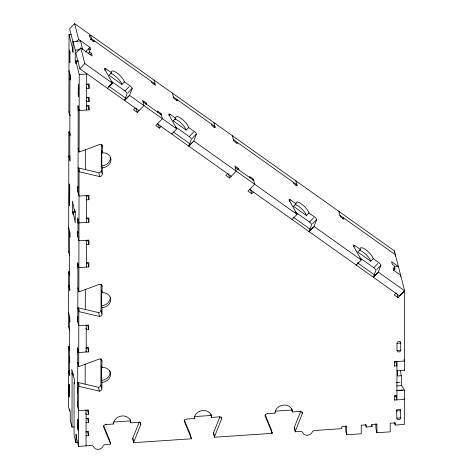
<?xml version="1.0" encoding="UTF-8"?>
<svg xmlns="http://www.w3.org/2000/svg" width="473" height="473" viewBox="0 0 473 473"><rect width="100%" height="100%" fill="white"/><g stroke="black" fill="none" stroke-linecap="round" stroke-linejoin="round"><path stroke-width="0.71" d="M69.779 348.838L69.188 346.52L68.479 346.478L68.372 406.443L69.584 411.167L69.584 409.021L70.246 411.599L70.229 420.184L71.991 427.072L74.025 426.936M69.679 330.408L68.514 326.559L68.609 271.774L69.318 271.815L69.815 273.749M69.809 255.704A2.525 2.14 -14.3 0 1 69.632 255.722L68.644 251.855L68.851 131.926A2.519 2.134 -14.3 0 1 69.561 131.967L70.306 134.864M70.235 115.826A2.531 2.146 -14.3 0 1 70.057 115.855L68.887 112.006L69.023 34.541L71.056 34.399M68.91 385.134L68.898 394.612L69.271 396.965L69.401 386.754L69.023 384.224L69.401 387.068M69.224 202.763L69.371 183.973L69.75 186.817L69.608 205.607L69.229 202.763L69.72 204.697M69.425 374.551L69.525 316.443M69.572 289.624L69.673 231.516M69.797 159.998L69.945 74.438M71.991 427.072L72.085 374.864L71.76 369.289L74.397 379.594L74.391 383.887L74.06 382.598L74.072 435.213L75.993 442.734L78.033 442.592M73.138 212.3L73.138 214.446L72.475 211.869L72.493 201.143L74.58 211.449L74.58 209.303L75.242 211.88L75.219 222.606L73.138 212.3L75.172 212.164M82.704 49.612L80.505 41.021L73.049 41.523L73.025 52.361L72.369 49.783L72.375 47.637L69.023 34.541M78.601 61.2L75.887 61.384L75.881 63.53L75.225 60.952L75.242 50.114L73.049 41.523M75.993 442.734L76.011 434.149L76.667 436.727L76.667 438.873L78.589 446.388L91.289 445.531A2.507 2.129 -14.3 0 1 93.63 446.808A5.014 4.251 -14.3 0 0 98.319 449.35A5.014 4.251 -14.3 0 0 103.008 446.175A2.507 2.129 -14.3 0 1 105.355 444.585L110.599 444.23A2.519 2.134 -14.3 0 0 110.499 443.627L109.612 440.369A2.519 2.134 -14.3 0 0 109.511 439.76L103.652 425.653M77.661 406.762L77.761 348.654M77.809 321.835L77.909 263.727M77.956 236.908L77.986 219.029M78.033 192.209L78.187 106.656M78.205 94.044L78.341 84.194L78.713 86.725L78.589 96.882L78.211 94.044L78.701 95.978M78.589 446.388L78.689 386.423L77.702 382.556A2.519 2.134 -14.3 0 1 78.412 382.598L98.414 387.292A2.507 2.129 -14.3 0 0 100.903 384.981L100.95 358.558M78.689 386.423A2.519 2.134 -14.3 0 1 79.405 386.465L99.401 391.159A2.507 2.129 -14.3 0 0 101.89 388.847L101.902 382.409A8.78 7.444 -14.3 0 0 110.623 374.314A8.78 7.444 -14.3 0 0 101.932 367.391L101.943 360.952A2.507 2.129 -14.3 0 0 99.46 358.977L79.44 366.368A2.519 2.134 -14.3 0 1 78.725 366.504L78.82 311.719L77.832 307.852A2.519 2.134 -14.3 0 1 78.548 307.893L98.544 312.594A2.507 2.129 -14.3 0 0 101.033 310.276L101.08 284.586M78.82 311.719A2.519 2.134 -14.3 0 1 79.535 311.76L99.531 316.455A2.507 2.129 -14.3 0 0 102.026 314.143L102.032 307.704A8.78 7.444 -14.3 0 0 110.753 299.61A8.78 7.444 -14.3 0 0 102.062 292.686L102.073 286.254A2.507 2.129 -14.3 0 0 99.59 284.273L79.57 291.664A2.519 2.134 -14.3 0 1 78.855 291.8L79.068 171.87L78.08 168.004A2.519 2.134 -14.3 0 1 78.79 168.045L98.786 172.74A2.507 2.129 -14.3 0 0 101.281 170.428L101.323 144.738M79.068 171.87A2.519 2.134 -14.3 0 1 79.777 171.912L99.779 176.606A2.507 2.129 -14.3 0 0 102.269 174.295L102.28 167.856A8.78 7.444 -14.3 0 0 110.995 159.762A8.78 7.444 -14.3 0 0 102.304 152.838L102.316 146.399A2.507 2.129 -14.3 0 0 99.833 144.425L79.813 151.815A2.519 2.134 -14.3 0 1 79.103 151.951L79.239 74.486L75.887 61.384M85.164 383.981L85.193 364.18M85.288 309.762L85.323 289.37M85.536 169.825L85.572 149.297M86.051 445.885L86.11 410.126M86.257 325.199L86.21 352.018L85.885 350.73M86.358 267.091L86.405 240.272M86.441 222.393L86.482 195.574M86.695 73.593L86.636 110.02L86.305 108.731M86.062 435.875L88.552 435.704L88.557 431.417L86.051 431.583M86.062 422.643L88.575 422.478L88.581 418.185L86.098 418.351M85.773 413.13L86.104 414.419L88.587 414.253L88.599 409.961L78.648 410.629L77.336 405.473L77.341 401.187L77.673 402.476M77.755 352.947L77.436 347.365L78.755 352.521L88.699 351.853L88.705 347.56L86.216 347.726M85.92 328.203L86.252 329.492L88.735 329.326L88.747 325.034L78.796 325.702L77.483 320.546L77.489 316.26L77.82 317.549M77.903 268.02L77.584 262.438L78.902 267.594L88.847 266.926L88.853 262.633L86.364 262.799M86.399 244.565L88.883 244.399L88.894 240.107L78.944 240.775L77.631 235.619L77.637 231.332L77.968 232.621M77.98 223.321L77.661 217.74L78.979 222.895L88.924 222.227L88.93 217.935L86.447 218.1M86.476 199.866L88.959 199.701L88.971 195.408L79.026 196.076L77.708 190.921L77.714 186.634L78.045 187.923M78.181 110.948L77.856 105.367L79.174 110.522L89.119 109.848L89.125 105.562L86.642 105.727M86.317 100.406L86.648 101.695L89.137 101.529L89.143 97.237L86.654 97.408M86.34 87.18L86.671 88.469L89.155 88.297L89.166 84.005L86.677 84.176M101.902 382.409L101.411 380.475L101.435 365.458L101.932 367.391M102.032 307.704L101.541 305.777L101.565 290.753L102.062 292.686M102.28 167.856L101.784 165.922L101.813 150.905L102.304 152.838M345.733 425.889L345.722 430.897L346.715 434.764L361.218 433.782L361.23 425.203L366.208 424.866L366.203 427.013L371.967 426.622L371.973 424.482L376.946 424.145L376.928 432.724L390.225 431.831L390.243 423.246L395.215 422.915L395.215 425.061L404.332 424.447L404.391 390.184L401.571 385.312L401.317 375.71A8.78 0.993 86.1 0 1 400.507 370.318M346.715 434.764L346.727 426.179L341.754 426.516L341.748 428.662L314.539 430.495A2.507 2.129 -14.3 0 0 312.192 432.08A5.014 4.251 -14.3 0 1 307.503 435.261A5.014 4.251 -14.3 0 1 302.815 432.712A2.507 2.129 -14.3 0 0 300.473 431.441L295.229 431.796L294.241 427.929A2.513 2.134 -14.3 0 1 294.348 427.308L300.84 410.936M375.952 423.855L375.94 428.863L376.928 432.724M394.346 252.286L394.346 250.82L90.579 34.99L89.551 36.043M404.125 398.449L404.374 399.413L394.429 400.081L394.435 395.795L396.924 395.623M394.121 362.093L395.984 361.963L396.971 365.83L394.488 366.001L394.494 361.709L404.439 361.035L404.113 359.752M395.333 256.153L395.333 254.687L339.886 215.292M400.294 409.458L400.613 417.901A1.88 1.596 -14.3 0 1 398.745 419.634A1.88 1.596 -14.3 0 1 396.882 418.156L396.563 409.713M396.983 361.538L396.912 399.927L395.759 395.416M397.001 350.458L397.013 343.303A1.88 1.596 -14.3 0 1 398.881 341.571A1.88 1.596 -14.3 0 1 400.743 343.049L400.732 350.203A1.88 1.596 -14.3 0 1 398.863 351.936A1.88 1.596 -14.3 0 1 397.001 350.458L400.732 350.203M397.598 370.241L397.586 375.958L401.317 375.71M400.542 276.504L400.548 275.079L393.802 270.29L393.14 267.712L394.985 269.025L393.489 270.562M396.918 370.56L404.427 370.264L404.628 290.794L394.346 250.82M69.49 50.954L69.608 50.049L69.986 52.887M107.46 88.268A2.507 0.775 44.3 0 1 107.489 88.368L112.491 83.248A2.507 0.775 44.3 0 0 112.32 82.822L104.468 68.762A2.507 0.775 44.3 0 1 105.987 68.786L111.522 72.718A8.78 2.714 44.3 0 1 116.825 72.801A8.78 2.714 44.3 0 1 124.44 81.894L129.974 85.832A2.507 0.775 44.3 0 1 132.15 88.427L129.602 95.108A2.519 0.78 44.3 0 0 129.62 95.422L124.624 100.542A2.519 0.78 44.3 0 1 124.606 100.223L127.148 93.548A2.507 0.775 44.3 0 0 124.978 90.952L111.179 81.149M171.569 133.593A2.507 0.775 44.3 0 1 171.74 134.019L176.742 128.898A2.507 0.775 44.3 0 0 176.571 128.479L168.719 114.413A2.507 0.775 44.3 0 1 170.239 114.436L175.773 118.368A8.78 2.714 44.3 0 1 181.082 118.451A8.78 2.714 44.3 0 1 188.692 127.55L194.226 131.482A2.507 0.775 44.3 0 1 196.401 134.084L193.859 140.759A2.519 0.78 44.3 0 0 193.871 141.072L188.875 146.192A2.519 0.78 44.3 0 1 188.857 145.879L191.405 139.198A2.507 0.775 44.3 0 0 189.23 136.602L175.436 126.799M292.001 219.383A2.507 0.775 44.3 0 1 292.03 219.484L297.026 214.364A2.507 0.775 44.3 0 0 296.855 213.938L289.009 199.878A2.507 0.775 44.3 0 1 290.523 199.902L296.063 203.833A8.78 2.714 44.3 0 1 301.366 203.91A8.78 2.714 44.3 0 1 308.975 213.01L314.515 216.947A2.507 0.775 44.3 0 1 316.691 219.543L314.143 226.224A2.519 0.78 44.3 0 0 314.161 226.537L309.159 231.652A2.519 0.78 44.3 0 1 309.141 231.338L311.689 224.663A2.507 0.775 44.3 0 0 309.513 222.068L295.122 211.839M356.11 264.709A2.507 0.775 44.3 0 1 356.281 265.134L361.283 260.014A2.507 0.775 44.3 0 0 361.112 259.588L353.26 245.528A2.507 0.775 44.3 0 1 354.774 245.552L360.314 249.484A8.78 2.714 44.3 0 1 365.617 249.567A8.78 2.714 44.3 0 1 373.232 258.66L378.767 262.598A2.507 0.775 44.3 0 1 380.942 265.193L378.394 271.874A2.519 0.78 44.3 0 0 378.412 272.188L373.41 277.308A2.519 0.78 44.3 0 1 373.398 276.995L375.94 270.314A2.507 0.775 44.3 0 0 373.765 267.718L359.971 257.915M271.301 429.845L272.046 432.742A2.519 2.14 -14.3 0 1 272.146 433.351L214.458 437.235A2.519 2.134 -14.3 0 1 214.565 436.614L221.595 418.877A2.507 2.129 -14.3 0 0 219.111 416.896L211.656 417.399A8.78 7.444 -14.3 0 0 202.964 410.481A8.78 7.444 -14.3 0 0 194.249 418.575L186.788 419.078A2.507 2.129 -14.3 0 0 184.299 421.39L191.269 438.181A2.519 2.134 -14.3 0 1 191.376 438.79L133.688 442.675L132.7 438.814A2.519 2.134 -14.3 0 1 132.801 438.193L139.293 421.815M140.304 422.288L140.824 424.316L133.788 442.054A2.519 2.134 -14.3 0 0 133.688 442.675M214.458 437.235L213.471 433.369A2.519 2.134 -14.3 0 1 213.577 432.748L220.069 416.376M301.999 411.989L302.371 413.437L295.335 431.175A2.513 2.134 -14.3 0 0 295.229 431.796M92.921 41.423L93.849 40.477L94.174 41.766L90.485 39.147L89.166 33.991L74.616 23.65L69.614 28.77L73.126 42.493M76.721 41.275L78.624 39.33L74.616 23.65M78.624 39.33L89.976 47.395L90.633 49.967L88.788 48.66L89.669 52.095L91.514 53.402L92.17 55.985L80.818 47.915L75.822 53.035L79.831 68.715L138.956 110.723M90.538 39.909L91.567 38.857L90.579 34.99M85.507 52.018L89.976 47.395M88.167 53.632L89.669 52.095M90.124 54.827L91.514 53.402M79.831 68.715L84.827 63.595L80.818 47.915M104.598 70.205L105.987 68.786M111.522 72.718L109.021 75.278L121.939 84.454L124.44 81.894M108.613 86.618L112.32 82.822M124.978 90.952L129.141 86.683M127.982 92.696L132.15 88.427M124.606 100.223L128.768 95.96M153.973 84.974L154.996 83.928L91.567 38.857M135.266 108.098L133.599 109.807L137.288 112.432L143.958 105.603L142.639 100.447L146.328 103.073L146.66 104.362M145.329 104.095L146.328 103.073M160.093 114.584L161.092 113.561L157.403 110.936L157.728 112.225M176.216 100.607L177.144 99.661L177.47 100.95L173.78 98.325L172.462 93.169M168.985 115.714L170.239 114.436M161.092 113.561L162.41 118.717L155.741 125.54L159.431 128.165L161.098 126.457M188.692 127.55L186.191 130.11L173.272 120.928L175.773 118.368M189.23 136.602L193.605 132.121M192.026 138.559L196.401 134.084M188.857 145.879L192.606 142.036M213.92 127.568L214.943 126.516L173.449 97.036M236.163 143.201L237.085 142.249L237.416 143.538L233.727 140.919L232.409 135.763M227.531 173.656L225.869 175.365L229.559 177.99L236.222 171.161L234.904 166.005L238.599 168.63L238.924 169.919M237.6 169.653L238.599 168.63M252.357 180.142L253.362 179.119L249.667 176.494L249.998 177.783M253.362 179.119L254.681 184.275L248.012 191.098L251.701 193.723L253.368 192.014M295.802 185.747L296.831 184.695L233.396 139.63M289.133 201.321L290.523 199.902M308.975 213.01L306.48 215.57L293.562 206.394L296.063 203.833M309.513 222.068L313.682 217.799M312.523 223.812L316.691 219.543M309.141 231.338L313.309 227.075M342.582 218.94L343.581 217.917L343.912 219.206L340.223 216.581L338.899 211.425M353.39 246.971L354.774 245.552M360.314 249.484L357.813 252.044L370.731 261.22L373.232 258.666M357.777 263.006L358.611 262.148M373.765 267.718L377.933 263.449M376.774 269.462L380.942 265.193M373.398 276.995L377.56 272.726M395.936 293.29L394.269 294.998L397.959 297.623L404.628 290.794M68.875 326.512L68.514 326.559M68.887 112.006L69.07 111.989A2.531 2.146 -14.3 0 0 69.247 111.959M75.242 50.114L79.99 49.795M75.225 60.952L77.939 60.769M79.239 74.486L86.695 73.983M86.039 84.578L88.167 84.431L89.155 88.297M86.281 97.787L88.144 97.663L89.137 101.529M85.997 106.129L88.132 105.987L89.119 109.848M86.11 195.958L87.972 195.834L88.959 199.701M72.475 211.869L75.189 211.685M86.512 218.455L87.937 218.36L88.924 222.227M86.033 240.656L87.895 240.532L88.883 244.399M86.435 263.154L87.854 263.059L88.847 266.926M394.287 266.796L398.361 266.518L391.603 261.699L392.265 264.277L394.11 265.59L394.985 269.025M85.885 325.584L87.747 325.459L88.735 329.326M85.578 348.128L87.706 347.986L88.699 351.853M397.013 343.303L400.743 343.055L400.412 341.766M71.754 373.575L73.108 373.487M72.085 374.864L73.439 374.776M396.333 382.48L400.063 382.231M396.658 385.915L401.63 385.578M85.737 410.511L87.6 410.387L88.587 414.253M402.428 390.03L396.835 390.408L404.391 390.184M394.151 396.167L396.279 396.025M86.163 418.706L87.588 418.611L88.575 422.478M113.709 422.034L130.388 420.911L130.879 422.844L138.341 422.342A2.507 2.129 -14.3 0 1 140.824 424.316M194.48 416.595L211.159 415.471L211.656 417.399M275.251 411.149L291.936 410.026L292.426 411.959L299.888 411.457A2.507 2.129 -14.3 0 1 302.371 413.437M110.499 443.627L103.528 426.829A2.507 2.129 -14.3 0 1 106.017 424.518L113.479 424.015A8.78 7.444 -14.3 0 1 122.194 415.921A8.78 7.444 -14.3 0 1 130.879 422.844M272.046 432.742L265.069 415.95A2.507 2.129 -14.3 0 1 267.558 413.639L275.02 413.136A8.78 7.444 -14.3 0 1 283.735 405.036A8.78 7.444 -14.3 0 1 292.426 411.959M85.696 431.967L87.564 431.843L88.552 435.704M396.882 418.156L400.613 417.901M69.779 275.635L68.609 271.774M69.827 350.339L69.466 350.345L68.479 346.478M142.964 101.736L161.423 114.85M235.235 167.294L253.688 180.408M84.827 63.595L112.491 83.248M129.62 95.422L176.742 128.898M193.871 141.072L297.026 214.364M314.161 226.537L361.283 260.014M378.412 272.188L404.575 290.777L399.579 295.897L249.679 189.395M109.092 86.34L125.28 97.846M173.278 131.949L190.034 143.851M293.254 217.184L310.087 229.139M357.57 262.876L374.403 274.831M157.391 123.548L158.443 124.298L159.431 128.165M227.513 173.372L228.571 174.123L229.559 177.99M395.919 293.006L396.971 293.757L397.959 297.623M157.408 123.837L231.226 176.281M265.199 414.768L271.053 428.875A2.519 2.14 -14.3 0 1 271.159 429.484M184.145 419.539L190.282 434.32A2.519 2.134 -14.3 0 1 190.388 434.924L191.376 438.79M394.322 365.357L394.488 366.001M394.263 399.437L394.429 400.081M394.553 422.484L395.215 425.061M371.471 424.689L371.967 426.622M365.54 424.435L366.203 427.013M295.838 180.828L297.156 185.984L293.467 183.364L293.136 182.075M250.714 189.856L251.701 193.723M294.348 427.308L295.087 430.205M213.956 122.649L215.274 127.805L211.585 125.185L211.254 123.896M274.896 412.651L275.02 413.136M267.44 413.154L267.558 413.639M271.407 430.448L271.65 431.417M271.898 432.381L272.146 433.351M154.009 80.061L155.327 85.211L151.638 82.592L151.307 81.303M221.228 417.428L221.595 418.877M136.301 108.565L137.288 112.432M213.577 432.748L214.316 435.651M194.125 418.091L194.249 418.575M101.796 144.371L102.316 146.399M101.281 170.428L102.144 173.81M78.222 85.105L78.719 87.038M98.91 173.224L99.779 176.606M69.472 59.604L69.969 61.537M68.957 70.578L70.276 75.727L70.27 80.02L69.939 78.731M78.11 148.084L79.103 151.951M78.79 168.045L79.529 170.942M68.851 131.926L69.838 135.792A2.519 2.134 -14.3 0 1 70.199 135.786M69.809 155.706L70.128 161.287L68.81 156.131M101.553 284.22L102.073 286.254M69.259 184.884L69.75 186.817M101.033 310.276L101.902 313.658M132.801 438.193L133.546 441.09M98.668 313.073L99.531 316.455M68.686 227.649L70.004 232.805L69.998 237.097L69.667 235.808M101.571 359.504L101.943 360.952M113.23 423.051L113.479 424.015M77.868 287.939L78.855 291.8M100.903 384.981L101.772 388.363M78.548 307.893L79.287 310.796M98.538 387.777L99.401 391.159M105.893 424.033L106.017 424.518M69.578 285.331L69.903 290.913L68.585 285.757M68.538 312.576L69.856 317.732L69.85 322.024L69.519 320.735M78.725 366.504L77.738 362.637A2.519 2.134 -14.3 0 0 78.276 362.555M78.412 382.598L79.157 385.495M69.454 356.672L69.779 362.253L69.448 360.964M77.696 388.883L77.365 387.594L77.684 393.175M69.43 370.258L69.756 375.84L68.437 370.684M68.892 394.074L69.383 396.007M404.427 370.264L404.332 369.809M359.303 250.241A8.78 2.714 44.3 0 1 366.007 254.533A8.78 2.714 44.3 0 1 370.731 261.22M293.562 206.394A8.78 2.714 44.3 0 1 293.485 206.009M295.051 204.59A8.78 2.714 44.3 0 1 301.756 208.883A8.78 2.714 44.3 0 1 306.48 215.57M173.272 120.928A8.78 2.714 44.3 0 1 173.195 120.544M174.348 119.084A8.78 2.714 44.3 0 1 181.141 123.11A8.78 2.714 44.3 0 1 186.191 130.11M110.516 73.475A8.78 2.714 44.3 0 1 117.215 77.767A8.78 2.714 44.3 0 1 121.939 84.454M68.822 251.837A2.525 2.14 -14.3 0 1 68.644 251.861M291.817 408.802A8.78 7.444 -14.3 0 1 291.936 410.026M211.041 414.242A8.78 7.444 -14.3 0 1 211.159 415.471M130.27 419.681A8.78 7.444 -14.3 0 1 130.388 420.911M109.866 370.554A8.78 7.444 -14.3 0 1 101.411 380.475M110.227 297.062A8.78 7.444 -14.3 0 1 101.541 305.777M110.469 157.207A8.78 7.444 -14.3 0 1 101.784 165.922M69.49 50.664L69.478 60.207L69.856 62.738L69.986 52.598L69.49 50.664M77.637 419.279L77.625 428.219L78.116 430.152L78.134 421.212L77.637 419.279M400.625 410.747L396.894 411.002A1.88 1.596 -14.4 0 1 398.763 409.269A1.88 1.596 -14.4 0 1 400.625 410.747"/></g></svg>
